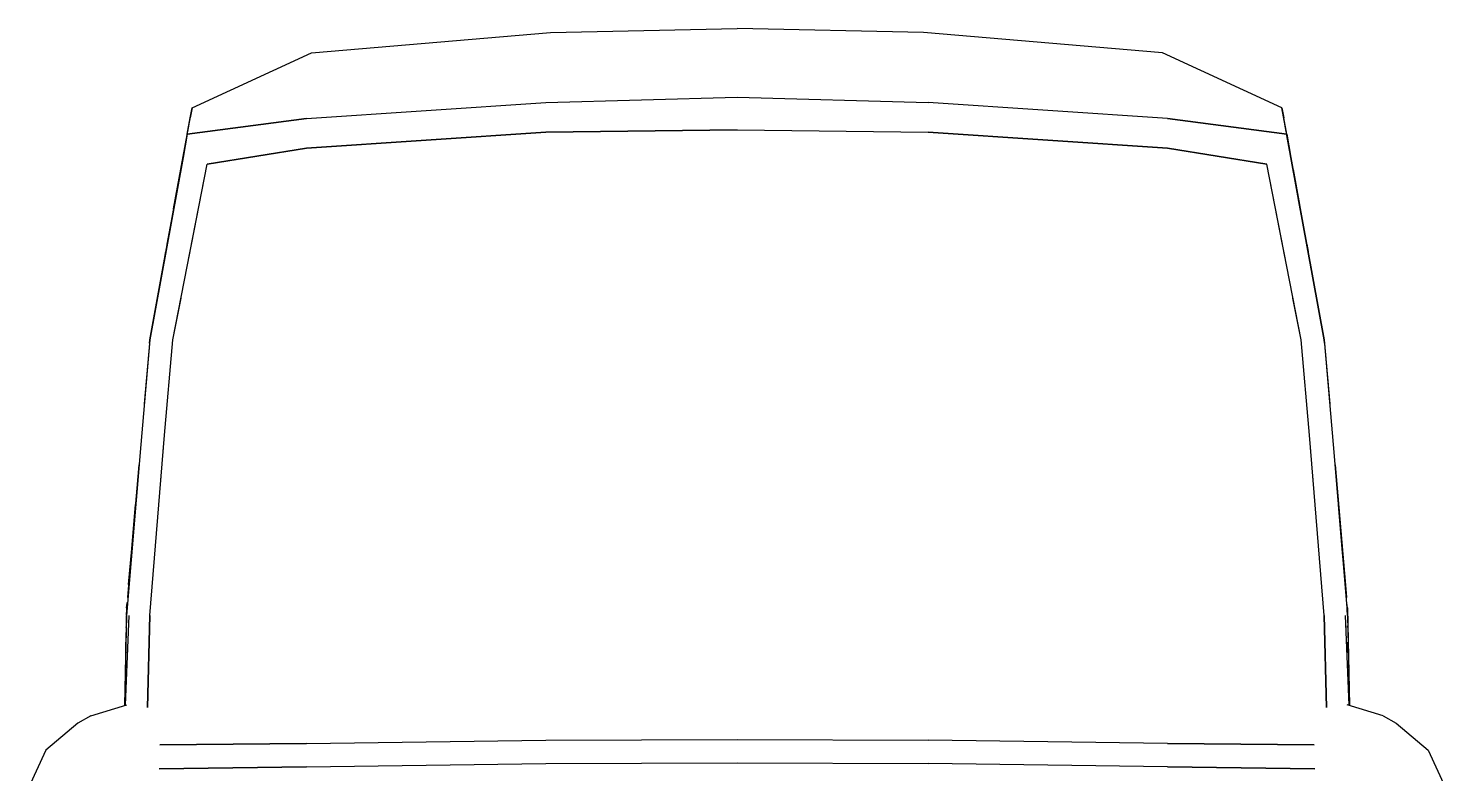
# Model space of a CAD drawing. Header units: millimetres. Extents: x 35403 to 155690, y 202798 to 276657.
# Drawn here: x 90946 to 93770, y 214088 to 215573 of the extents above; entities that cross this region are included whole.
import ezdxf

# ---------------------------------------------------------------- set-up
doc = ezdxf.new("R2010")
doc.units = ezdxf.units.MM

# ---------------------------------------------------------------- blocks, each defined once
blk = doc.blocks.new('A$C615F10F8')
for p, q in [((590.4, 3951), (1066.8, 3991.1)), ((1066.8, 3991.1), (1438.4, 3999.6)), ((1810, 3991.1), (1438.4, 3999.6)), ((2286.4, 3951), (1810, 3991.1)), ((352.5, 3841.3), (590.4, 3951)), ((2524.2, 3841.3), (2286.4, 3951)), ((342.7, 3787.7), (352.5, 3841.3)), ((346.8, 3809.9), (352.5, 3841.3)), ((352.5, 3841.3), (348.8, 3821.2)), ((348.9, 3821.2), (352.5, 3841.3)), ((580.8, 3820.3), (1057.2, 3852.1)), ((580.8, 3820.3), (1057.2, 3852.1)), ((1057.2, 3852.1), (1438.4, 3862.5)), ((1057.2, 3852.1), (1438.4, 3862.4)), ((1438.4, 3862.5), (1819.6, 3852.1)), ((1438.4, 3862.4), (1819.6, 3852.1)), ((2296, 3820.3), (1819.6, 3852.1)), ((2296, 3820.3), (1819.6, 3852.1)), ((2529.9, 3809.9), (2524.2, 3841.3)), ((2527.9, 3821.2), (2524.2, 3841.3)), ((2534, 3787.7), (2524.3, 3841.3)), ((2524.3, 3841.3), (2527.9, 3821.2)), ((342.9, 3788.8), (348.8, 3821.2)), ((342.9, 3788.8), (580.8, 3820.3)), ((343, 3788.8), (348.9, 3821.2)), ((580.8, 3820.3), (343, 3788.8)), ((343.9, 3793.9), (348.8, 3821.2)), ((2533.8, 3788.8), (2296, 3820.3)), ((2296, 3820.3), (2533.8, 3788.8)), ((2533.8, 3788.8), (2527.9, 3821.2)), ((2532.9, 3793.9), (2527.9, 3821.2)), ((2533.8, 3788.8), (2527.9, 3821.2)), ((268.1, 3379.1), (342.5, 3786.4)), ((315.7, 3639.9), (342.7, 3787.7)), ((342.9, 3788.8), (334.5, 3742.4)), ((341.1, 3778.5), (342.3, 3785.3)), ((342.5, 3786.4), (342.3, 3785.3)), ((342.5, 3786.4), (342.7, 3787.3)), ((342.7, 3787.6), (342.7, 3787.7)), ((342.7, 3787.3), (342.7, 3787.6)), ((342.9, 3788.8), (343.2, 3790.3)), ((343.2, 3790.2), (343.2, 3790.3)), ((343.2, 3790.2), (343.2, 3790.2)), ((345.7, 3803.7), (346.8, 3809.9)), ((1057.2, 3792.6), (580.8, 3760.8)), ((580.8, 3760.8), (1057.2, 3792.6)), ((1438.4, 3797.8), (1057.2, 3792.6)), ((1057.2, 3792.6), (1438.4, 3797.7)), ((1438.4, 3797.8), (1819.6, 3792.6)), ((1438.4, 3797.7), (1819.6, 3792.6)), ((1819.6, 3792.6), (2296, 3760.8)), ((2296, 3760.8), (1819.6, 3792.6)), ((2531.1, 3803.7), (2529.9, 3809.9)), ((2533.8, 3788.8), (2533.5, 3790.3)), ((2533.5, 3790.2), (2533.5, 3790.3)), ((2533.8, 3788.8), (2542.3, 3742.4)), ((2561, 3639.9), (2534, 3787.7)), ((2534, 3787.6), (2534, 3787.7)), ((2534.1, 3787.3), (2534, 3787.6)), ((2534.3, 3786.4), (2534.1, 3787.3)), ((2534.3, 3786.4), (2534.5, 3785.3)), ((2608.6, 3379.1), (2534.3, 3786.4)), ((2535.7, 3778.5), (2534.5, 3785.3)), ((334.5, 3742.4), (339.3, 3768.8)), ((339.3, 3768.8), (340.6, 3776.1)), ((340.6, 3776.1), (341.1, 3778.5)), ((382.3, 3729.2), (580.8, 3760.8)), ((580.8, 3760.8), (382.3, 3729.3)), ((2494.4, 3729.2), (2296, 3760.8)), ((2296, 3760.8), (2494.4, 3729.3)), ((2536.1, 3776.1), (2535.7, 3778.5)), ((2537.5, 3768.8), (2536.1, 3776.1)), ((2542.3, 3742.4), (2537.5, 3768.8)), ((268.1, 3379.1), (336, 3750.5)), ((268.1, 3379.1), (334.5, 3742.4)), ((334.5, 3742.4), (268.2, 3379.2)), ((314.2, 3379.2), (382.3, 3729.3)), ((330.1, 3718.4), (334.5, 3742.4)), ((334.5, 3742.4), (335.3, 3746.8)), ((335.3, 3746.8), (335.4, 3747.4)), ((335.6, 3748.5), (335.7, 3749.2)), ((335.7, 3749.2), (335.7, 3749.2)), ((336.5, 3753.2), (336.6, 3754.1)), ((345.9, 3542), (382.3, 3729.2)), ((2562.6, 3379.2), (2494.4, 3729.3)), ((2530.9, 3542), (2494.4, 3729.2)), ((2540.3, 3753.2), (2540.1, 3754.1)), ((2608.6, 3379.1), (2540.8, 3750.5)), ((2541.2, 3748.5), (2541, 3749.2)), ((2541, 3749.2), (2541, 3749.2)), ((2541.5, 3746.8), (2541.4, 3747.4)), ((2542.3, 3742.4), (2541.5, 3746.8)), ((2546.7, 3718.4), (2542.3, 3742.4)), ((2542.3, 3742.4), (2608.6, 3379.2)), ((2608.6, 3379.1), (2542.3, 3742.4)), ((330.1, 3718.4), (317.4, 3648.8)), ((2546.7, 3718.4), (2559.4, 3648.8)), ((324.4, 3687.5), (318.7, 3655.7)), ((2552.3, 3687.5), (2558.1, 3655.7)), ((303, 3569.7), (315.8, 3639.9)), ((2573.8, 3569.7), (2561, 3639.9)), ((302.9, 3569.7), (300.3, 3555.3)), ((2573.8, 3569.7), (2576.4, 3555.3)), ((268.1, 3379.1), (297.5, 3539.8)), ((294, 3520.4), (300.3, 3555.3)), ((2582.8, 3520.4), (2576.4, 3555.3)), ((2608.6, 3379.1), (2579.3, 3539.8)), ((314.2, 3379.2), (330.4, 3462.4)), ((2562.6, 3379.2), (2546.4, 3462.4)), ((268.2, 3379.2), (250.1, 3171)), ((268.1, 3379.1), (257.1, 3251.7)), ((267.6, 3372.5), (268.1, 3379.1)), ((268.1, 3379), (268.1, 3379)), ((297.7, 3189.2), (314.2, 3379.2)), ((297.8, 3189.2), (314.2, 3379.2)), ((2579, 3189.2), (2562.6, 3379.2)), ((2579, 3189.2), (2562.6, 3379.2)), ((2608.6, 3379.2), (2626.6, 3171)), ((2609.2, 3372.5), (2608.6, 3379.1)), ((2608.6, 3379.1), (2619.6, 3251.7)), ((2608.6, 3379), (2608.6, 3379)), ((250.1, 3171), (222, 2830)), ((268, 2830.1), (297.8, 3189.2)), ((290.3, 3099.4), (297.7, 3189.2)), ((2586.4, 3099.4), (2579, 3189.2)), ((2608.7, 2830.1), (2579, 3189.2)), ((2626.6, 3171), (2654.8, 2830)), ((246.6, 3130), (225.9, 2890.6)), ((2630.2, 3130), (2650.9, 2890.6)), ((232.2, 2963.1), (239.8, 3051.3)), ((2644.6, 2963.1), (2637, 3051.3)), ((226, 2891.8), (232.2, 2963.1)), ((2650.7, 2891.8), (2644.6, 2963.1)), ((225.9, 2890.5), (223.8, 2866.2)), ((225.9, 2890.7), (225.9, 2890.6)), ((225.9, 2890.6), (225.9, 2890.5)), ((2650.8, 2890.7), (2650.9, 2890.6)), ((2650.9, 2890.6), (2650.9, 2890.5)), ((2650.9, 2890.5), (2653, 2866.2)), ((222, 2830.2), (222.9, 2855.8)), ((222, 2845.7), (222.9, 2854.5)), ((2654.8, 2830.2), (2653.9, 2855.8)), ((2654.7, 2845.7), (2653.9, 2854.5)), ((222, 2845.7), (217.5, 2651)), ((222, 2830), (217.8, 2651)), ((226.7, 2830), (219.3, 2651.5)), ((222.5, 2845.5), (222, 2845.7)), ((268, 2830), (263.7, 2647)), ((263.8, 2647), (268, 2830.1)), ((268, 2830), (268.1, 2830.1)), ((2608.7, 2830), (2608.7, 2830.1)), ((2613, 2647), (2608.7, 2830.1)), ((2608.7, 2830), (2613, 2647)), ((2650.1, 2830), (2657.5, 2651.5)), ((2654.2, 2845.5), (2654.7, 2845.7)), ((2654.7, 2845.7), (2659.2, 2651)), ((2654.8, 2830), (2659, 2651)), ((221.4, 2806.5), (221.5, 2809.5)), ((221.5, 2809.5), (221.5, 2809.6)), ((2655.3, 2809.5), (2655.3, 2809.6)), ((2655.3, 2806.5), (2655.3, 2809.5)), ((220.2, 2755.7), (220.7, 2776.9)), ((2656.5, 2755.7), (2656, 2776.9)), ((150.7, 2630), (124.7, 2615.8)), ((150.7, 2630), (222.4, 2652.5)), ((2726.1, 2630), (2654.4, 2652.5)), ((2726.1, 2630), (2752, 2615.8)), ((124.7, 2615.8), (60.9, 2561.8)), ((2752, 2615.8), (2815.9, 2561.8)), ((288.4, 2572.5), (580.8, 2575)), ((580.8, 2575), (288.4, 2572.5)), ((301, 2572.6), (301, 2572.6)), ((385.4, 2573.3), (385.4, 2573.3)), ((580.8, 2575), (1057.2, 2581.6)), ((580.8, 2575), (580.8, 2575)), ((1057.2, 2581.6), (1438.4, 2583.4)), ((1438.4, 2583.4), (1819.6, 2581.6)), ((2296, 2575), (1819.6, 2581.6)), ((2588.4, 2572.5), (2296, 2575)), ((2296, 2575), (2588.4, 2572.5)), ((2296, 2575), (2296, 2575)), ((2491.3, 2573.3), (2491.3, 2573.3)), ((2575.8, 2572.6), (2575.8, 2572.6)), ((60.9, 2561.8), (26.2, 2487)), ((2815.9, 2561.8), (2850.6, 2487)), ((286.9, 2525), (580.8, 2528.6)), ((580.8, 2528.6), (286.9, 2525)), ((580.8, 2528.6), (1057.2, 2535.3)), ((580.8, 2528.6), (1057.2, 2535.3)), ((1057.2, 2535.3), (1438.4, 2537)), ((1057.2, 2535.3), (1438.4, 2537)), ((1438.4, 2537), (1819.6, 2535.3)), ((1438.4, 2537), (1819.6, 2535.3)), ((2296, 2528.6), (1819.6, 2535.3)), ((2296, 2528.6), (1819.6, 2535.3)), ((2589.9, 2525), (2296, 2528.6)), ((2296, 2528.6), (2589.9, 2525))]:
    blk.add_line(p, q)

msp = doc.modelspace()

# ---------------------------------------------------------------- block references
msp.add_blockref('A$C615F10F8', (90919.4, 211573.2))

doc.saveas('drawing.dxf')
